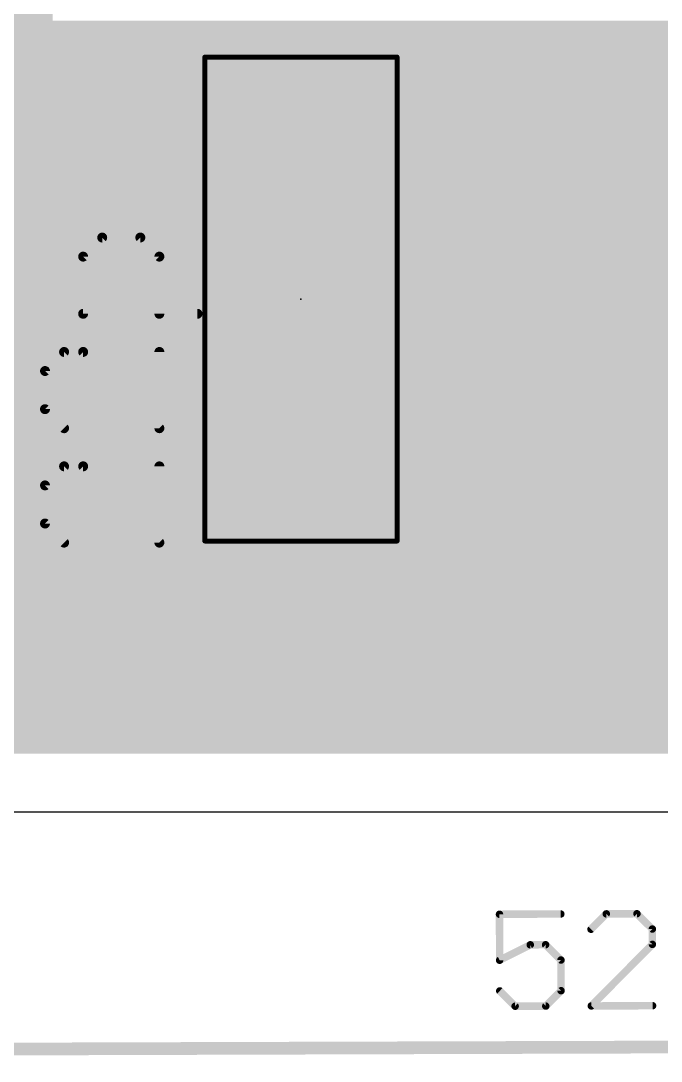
# Model space of a CAD drawing. Extents: x -4.6 to 54.3, y -4.7 to 51.3.
# Drawn here: x 19.36 to 25.91, y -2.71 to 7.92 of the extents above; entities that cross this region are included whole.
import ezdxf

# ---------------------------------------------------------------- set-up
doc = ezdxf.new("R2010")
doc.units = 0
for name, color, linetype in [('1', 22, 'CONTINUOUS'), ('16', 175, 'CONTINUOUS'), ('20', 7, 'CONTINUOUS'), ('21', 253, 'CONTINUOUS'), ('23', 7, 'CONTINUOUS'), ('27', 253, 'CONTINUOUS'), ('31', 253, 'CONTINUOUS'), ('39', 22, 'CONTINUOUS'), ('43', 82, 'CONTINUOUS')]:
    doc.layers.add(name, color=color, linetype=linetype)

# ---------------------------------------------------------------- blocks, each defined once
blk = doc.blocks.new('RECT')
blk.add_solid([(-0.5, -0.5), (0.5, -0.5), (-0.5, 0.5), (0.5, 0.5)])

msp = doc.modelspace()

# ---------------------------------------------------------------- linework, layer by layer
at = {"layer": '1'}
for points, const_width in [([(13.9849, 7.7216), (31.4, 7.7216)], 0.4064), ([(21.1891, 7.6082), (20.9968, 7.4159)], 0.4064), ([(23.2609, 7.6082), (21.1891, 7.6082)], 0.4064), ([(23.4532, 7.4159), (23.2609, 7.6082)], 0.4064), ([(20.9968, 7.4159), (20.9968, 7.0114)], 0.4064), ([(23.4532, 5.5441), (23.4532, 7.4159)], 0.4064), ([(14.3913, 7.3152), (20.9968, 7.3152)], 0.4064), ([(23.4532, 7.3152), (30.6649, 7.3152)], 0.4064), ([(20.9968, 7.0114), (17.6783, 7.0114)], 0.4064), ([(23.4532, 6.9088), (30.559, 6.9088)], 0.4064), ([(23.4532, 6.5024), (26.4505, 6.5024)], 0.4064), ([(22.225, 6.48), (17.148, 6.48)], 0.4064), ([(23.4532, 6.096), (26.2367, 6.096)], 0.4064), ([(17.8633, 5.9486), (20.9968, 5.9486)], 0.4064), ([(20.9968, 5.9486), (20.9968, 5.5441)], 0.4064), ([(17.6793, 5.6896), (20.9968, 5.6896)], 0.4064), ([(23.4532, 5.6896), (26.1938, 5.6896)], 0.4064), ([(20.9968, 5.5441), (21.1891, 5.3518)], 0.4064), ([(23.2609, 5.3518), (23.4532, 5.5441)], 0.4064), ([(21.1891, 5.3518), (23.2609, 5.3518)], 0.4064), ([(4.3414, 5.2832), (26.1938, 5.2832)], 0.4064), ([(7.962, 4.8768), (21.248, 4.8768)], 0.4064), ([(21.0774, 4.8026), (21.0024, 4.7276)], 0.4064), ([(21.1694, 4.8557), (21.0774, 4.8026)], 0.4064), ([(21.2719, 4.8832), (21.1694, 4.8557)], 0.4064), ([(22.0282, 4.8832), (21.2719, 4.8832)], 0.4064), ([(22.0282, 3.8768), (22.0282, 4.8832)], 0.4064), ([(22.0282, 4.8768), (22.4218, 4.8768)], 0.4064), ([(23.1781, 4.8832), (22.4218, 4.8832)], 0.4064), ([(22.4218, 4.8832), (22.4218, 3.8768)], 0.4064), ([(23.2806, 4.8557), (23.1781, 4.8832)], 0.4064), ([(23.202, 4.8768), (26.1938, 4.8768)], 0.4064), ([(23.3726, 4.8026), (23.2806, 4.8557)], 0.4064), ([(23.4476, 4.7276), (23.3726, 4.8026)], 0.4064), ([(21.0024, 4.7276), (20.9493, 4.6356)], 0.4064), ([(23.5007, 4.6356), (23.4476, 4.7276)], 0.4064), ([(20.9493, 4.6356), (20.9218, 4.5331)], 0.4064), ([(23.5282, 4.5331), (23.5007, 4.6356)], 0.4064), ([(20.9218, 4.5331), (20.9218, 3.8768)], 0.4064), ([(23.5282, 3.8768), (23.5282, 4.5331)], 0.4064), ([(8.2882, 4.4704), (20.9218, 4.4704)], 0.4064), ([(22.0282, 4.4704), (22.4218, 4.4704)], 0.4064), ([(23.5282, 4.4704), (26.1938, 4.4704)], 0.4064), ([(8.2882, 4.064), (20.9218, 4.064)], 0.4064), ([(22.0282, 4.064), (22.4218, 4.064)], 0.4064), ([(23.5282, 4.064), (26.2367, 4.064)], 0.4064), ([(20.9218, 3.8768), (22.0282, 3.8768)], 0.4064), ([(22.0282, 3.8768), (22.0282, 3.4832)], 0.4064), ([(22.4218, 3.8768), (22.0282, 3.8768)], 0.4064), ([(22.4218, 3.4832), (22.4218, 3.8768)], 0.4064), ([(22.4218, 3.8768), (23.5282, 3.8768)], 0.4064), ([(7.1818, 3.6576), (22.0282, 3.6576)], 0.4064), ([(22.4218, 3.6576), (26.4505, 3.6576)], 0.4064), ([(22.0282, 3.4832), (20.9218, 3.4832)], 0.4064), ([(20.9218, 3.4832), (20.9218, 2.8269)], 0.4064), ([(22.0282, 2.4768), (22.0282, 3.4832)], 0.4064), ([(22.0282, 3.4832), (22.4218, 3.4832)], 0.4064), ([(22.4218, 3.4832), (22.4218, 2.4768)], 0.4064), ([(23.5282, 3.4832), (22.4218, 3.4832)], 0.4064), ([(23.5282, 2.8269), (23.5282, 3.4832)], 0.4064), ([(8.2882, 3.2512), (20.9218, 3.2512)], 0.4064), ([(22.0282, 3.2512), (22.4218, 3.2512)], 0.4064), ([(23.5282, 3.2512), (30.5836, 3.2512)], 0.4064), ([(8.2882, 2.8448), (20.9218, 2.8448)], 0.4064), ([(20.9218, 2.8269), (20.9493, 2.7244)], 0.4064), ([(22.0282, 2.8448), (22.4218, 2.8448)], 0.4064), ([(23.5007, 2.7244), (23.5282, 2.8269)], 0.4064), ([(23.5282, 2.8448), (30.5836, 2.8448)], 0.4064), ([(20.9493, 2.7244), (21.0024, 2.6324)], 0.4064), ([(23.4476, 2.6324), (23.5007, 2.7244)], 0.4064), ([(21.0024, 2.6324), (21.0774, 2.5574)], 0.4064), ([(23.3726, 2.5574), (23.4476, 2.6324)], 0.4064), ([(21.0774, 2.5574), (21.1694, 2.5043)], 0.4064), ([(21.1694, 2.5043), (21.2719, 2.4768)], 0.4064), ([(21.2719, 2.4768), (22.0282, 2.4768)], 0.4064), ([(22.4218, 2.4768), (23.1781, 2.4768)], 0.4064), ([(23.1781, 2.4768), (23.2806, 2.5043)], 0.4064), ([(23.2806, 2.5043), (23.3726, 2.5574)], 0.4064), ([(4.6631, 2.4384), (30.2619, 2.4384)], 0.4064), ([(30.2599, 2.4364), (4.6651, 2.4364)], 0.4064), ([(4.445, 1.905), (30.48, 1.905)], 0.4064), ([(3.81, 1.27), (33.655, 1.27)], 0.4064), ([(3.5899, 0.7386), (33.8751, 0.7386)], 0.4064), ([(51.435, 0.635), (0.635, 0.635)], 0.4064), ([(24.8823, -1.2059), (24.2553, -1.2081)], 0.0762), ([(25.3475, -1.2043), (25.1913, -1.3616)], 0.0762), ([(25.6611, -1.2032), (25.3475, -1.2043)], 0.0762), ([(25.8184, -1.3594), (25.6611, -1.2032)], 0.0762), ([(24.2553, -1.2081), (24.2569, -1.6784)], 0.0762), ([(25.8189, -1.5162), (25.8184, -1.3594)], 0.0762), ([(24.2569, -1.6784), (24.5699, -1.5205)], 0.0762), ([(24.5699, -1.5205), (24.7267, -1.52)], 0.0762), ([(24.7267, -1.52), (24.884, -1.6762)], 0.0762), ([(25.1941, -2.1454), (25.8189, -1.5162)], 0.0762), ([(24.884, -1.6762), (24.8851, -1.9898)], 0.0762), ([(24.4153, -2.1482), (24.258, -1.9919)], 0.0762), ([(24.8851, -1.9898), (24.7289, -2.1471)], 0.0762), ([(24.7289, -2.1471), (24.4153, -2.1482)], 0.0762), ([(25.8211, -2.1433), (25.1941, -2.1454)], 0.0762), ([(0.0076, -2.6453), (52.0776, -2.4853)], 0.13)]:
    msp.add_lwpolyline(points, dxfattribs=dict(at, const_width=const_width))
for points, const_width in [([(21.1891, 7.7098, 1), (21.1891, 7.5066)], 0.2032), ([(21.2609, 7.5364, 1), (21.1172, 7.68)], 0.2032), ([(23.3328, 7.68, 1), (23.1891, 7.5364)], 0.2032), ([(23.2609, 7.5066, 1), (23.2609, 7.7098)], 0.2032), ([(21.0984, 7.4159, 1), (20.8952, 7.4159)], 0.2032), ([(20.925, 7.4878, 1), (21.0686, 7.3441)], 0.2032), ([(23.5548, 7.4159, 1), (23.3516, 7.4159)], 0.2032), ([(23.3814, 7.3441, 1), (23.525, 7.4878)], 0.2032), ([(20.9968, 7.2136, 1), (20.9968, 7.4168)], 0.2032), ([(23.4532, 7.4168, 1), (23.4532, 7.2136)], 0.2032), ([(20.9968, 6.9098, 1), (20.9968, 7.113)], 0.2032), ([(20.8952, 7.0114, 1), (21.0984, 7.0114)], 0.2032), ([(23.4532, 7.0104, 1), (23.4532, 6.8072)], 0.2032), ([(23.4532, 6.604, 1), (23.4532, 6.4008)], 0.2032), ([(22.225, 6.3784, 1), (22.225, 6.5816)], 0.2032), ([(23.4532, 6.1976, 1), (23.4532, 5.9944)], 0.2032), ([(21.0984, 5.9486, 1), (20.8952, 5.9486)], 0.2032), ([(20.9968, 5.847, 1), (20.9968, 6.0502)], 0.2032), ([(20.9968, 5.588, 1), (20.9968, 5.7912)], 0.2032), ([(23.4532, 5.7912, 1), (23.4532, 5.588)], 0.2032), ([(21.0686, 5.6159, 1), (20.925, 5.4722)], 0.2032), ([(23.525, 5.4722, 1), (23.3814, 5.6159)], 0.2032), ([(20.8952, 5.5441, 1), (21.0984, 5.5441)], 0.2032), ([(23.3516, 5.5441, 1), (23.5548, 5.5441)], 0.2032), ([(21.1891, 5.4534, 1), (21.1891, 5.2502)], 0.2032), ([(23.2609, 5.2502, 1), (23.2609, 5.4534)], 0.2032), ([(21.1172, 5.28, 1), (21.2609, 5.4236)], 0.2032), ([(23.1891, 5.4236, 1), (23.3328, 5.28)], 0.2032), ([(21.1493, 4.7308, 1), (21.0056, 4.8745)], 0.2032), ([(21.1431, 4.9539, 1), (21.1957, 4.7576)], 0.2032), ([(21.2202, 4.7677, 1), (21.1186, 4.9437)], 0.2032), ([(21.2719, 4.9848, 1), (21.2719, 4.7816)], 0.2032), ([(21.2982, 4.7851, 1), (21.2456, 4.9813)], 0.2032), ([(21.248, 4.7752, 1), (21.248, 4.9784)], 0.2032), ([(22.1298, 4.8832, 1), (21.9266, 4.8832)], 0.2032), ([(22.0282, 4.9784, 1), (22.0282, 4.7752)], 0.2032), ([(22.0282, 4.7816, 1), (22.0282, 4.9848)], 0.2032), ([(22.4218, 4.9848, 1), (22.4218, 4.7816)], 0.2032), ([(22.5234, 4.8832, 1), (22.3202, 4.8832)], 0.2032), ([(22.4218, 4.7752, 1), (22.4218, 4.9784)], 0.2032), ([(23.2044, 4.9813, 1), (23.1518, 4.7851)], 0.2032), ([(23.202, 4.9784, 1), (23.202, 4.7752)], 0.2032), ([(23.1781, 4.7816, 1), (23.1781, 4.9848)], 0.2032), ([(23.3314, 4.9437, 1), (23.2298, 4.7677)], 0.2032), ([(23.2543, 4.7576, 1), (23.3069, 4.9539)], 0.2032), ([(23.4444, 4.8745, 1), (23.3007, 4.7308)], 0.2032), ([(20.9305, 4.7994, 1), (21.0742, 4.6557)], 0.2032), ([(21.0903, 4.6768, 1), (20.9144, 4.7784)], 0.2032), ([(21.0266, 4.8906, 1), (21.1282, 4.7146)], 0.2032), ([(23.3218, 4.7146, 1), (23.4234, 4.8906)], 0.2032), ([(23.5356, 4.7784, 1), (23.3596, 4.6768)], 0.2032), ([(23.3758, 4.6557, 1), (23.5195, 4.7994)], 0.2032), ([(20.8613, 4.6864, 1), (21.0373, 4.5848)], 0.2032), ([(21.0474, 4.6093, 1), (20.8511, 4.6619)], 0.2032), ([(23.5989, 4.6619, 1), (23.4026, 4.6093)], 0.2032), ([(23.4127, 4.5848, 1), (23.5887, 4.6864)], 0.2032), ([(21.0234, 4.5331, 1), (20.8202, 4.5331)], 0.2032), ([(23.6298, 4.5331, 1), (23.4266, 4.5331)], 0.2032), ([(20.8237, 4.5594, 1), (21.0199, 4.5068)], 0.2032), ([(20.9218, 4.3688, 1), (20.9218, 4.572)], 0.2032), ([(22.0282, 4.572, 1), (22.0282, 4.3688)], 0.2032), ([(22.4218, 4.3688, 1), (22.4218, 4.572)], 0.2032), ([(23.5282, 4.572, 1), (23.5282, 4.3688)], 0.2032), ([(23.4301, 4.5068, 1), (23.6263, 4.5594)], 0.2032), ([(20.9218, 3.9624, 1), (20.9218, 4.1656)], 0.2032), ([(22.0282, 4.1656, 1), (22.0282, 3.9624)], 0.2032), ([(22.4218, 3.9624, 1), (22.4218, 4.1656)], 0.2032), ([(23.5282, 4.1656, 1), (23.5282, 3.9624)], 0.2032), ([(20.9218, 3.9784, 1), (20.9218, 3.7752)], 0.2032), ([(22.1298, 3.8768, 1), (21.9266, 3.8768)], 0.2032), ([(22.0282, 3.9784, 1), (22.0282, 3.7752)], 0.2032), ([(22.0282, 3.7752, 1), (22.0282, 3.9784)], 0.2032), ([(22.5234, 3.8768, 1), (22.3202, 3.8768)], 0.2032), ([(22.4218, 3.9784, 1), (22.4218, 3.7752)], 0.2032), ([(22.4218, 3.7752, 1), (22.4218, 3.9784)], 0.2032), ([(23.5282, 3.7752, 1), (23.5282, 3.9784)], 0.2032), ([(20.8202, 3.8768, 1), (21.0234, 3.8768)], 0.2032), ([(21.9266, 3.8768, 1), (22.1298, 3.8768)], 0.2032), ([(22.3202, 3.8768, 1), (22.5234, 3.8768)], 0.2032), ([(23.4266, 3.8768, 1), (23.6298, 3.8768)], 0.2032), ([(22.0282, 3.556, 1), (22.0282, 3.7592)], 0.2032), ([(22.4218, 3.7592, 1), (22.4218, 3.556)], 0.2032), ([(20.9218, 3.5848, 1), (20.9218, 3.3816)], 0.2032), ([(21.0234, 3.4832, 1), (20.8202, 3.4832)], 0.2032), ([(22.1298, 3.4832, 1), (21.9266, 3.4832)], 0.2032), ([(22.0282, 3.5848, 1), (22.0282, 3.3816)], 0.2032), ([(22.0282, 3.3816, 1), (22.0282, 3.5848)], 0.2032), ([(22.5234, 3.4832, 1), (22.3202, 3.4832)], 0.2032), ([(22.4218, 3.5848, 1), (22.4218, 3.3816)], 0.2032), ([(22.4218, 3.3816, 1), (22.4218, 3.5848)], 0.2032), ([(23.6298, 3.4832, 1), (23.4266, 3.4832)], 0.2032), ([(23.5282, 3.3816, 1), (23.5282, 3.5848)], 0.2032), ([(21.9266, 3.4832, 1), (22.1298, 3.4832)], 0.2032), ([(22.3202, 3.4832, 1), (22.5234, 3.4832)], 0.2032), ([(20.9218, 3.1496, 1), (20.9218, 3.3528)], 0.2032), ([(22.0282, 3.3528, 1), (22.0282, 3.1496)], 0.2032), ([(22.4218, 3.1496, 1), (22.4218, 3.3528)], 0.2032), ([(23.5282, 3.3528, 1), (23.5282, 3.1496)], 0.2032), ([(21.0199, 2.8532, 1), (20.8237, 2.8006)], 0.2032), ([(20.9218, 2.7432, 1), (20.9218, 2.9464)], 0.2032), ([(22.0282, 2.9464, 1), (22.0282, 2.7432)], 0.2032), ([(22.4218, 2.7432, 1), (22.4218, 2.9464)], 0.2032), ([(23.5282, 2.9464, 1), (23.5282, 2.7432)], 0.2032), ([(23.6263, 2.8006, 1), (23.4301, 2.8532)], 0.2032), ([(20.8202, 2.8269, 1), (21.0234, 2.8269)], 0.2032), ([(21.0373, 2.7752, 1), (20.8613, 2.6736)], 0.2032), ([(23.5887, 2.6736, 1), (23.4127, 2.7752)], 0.2032), ([(23.4266, 2.8269, 1), (23.6298, 2.8269)], 0.2032), ([(20.8511, 2.6981, 1), (21.0474, 2.7507)], 0.2032), ([(21.0742, 2.7043, 1), (20.9305, 2.5606)], 0.2032), ([(20.9144, 2.5816, 1), (21.0903, 2.6832)], 0.2032), ([(23.3596, 2.6832, 1), (23.5356, 2.5816)], 0.2032), ([(23.5195, 2.5606, 1), (23.3758, 2.7043)], 0.2032), ([(23.4026, 2.7507, 1), (23.5989, 2.6981)], 0.2032), ([(21.1282, 2.6453, 1), (21.0266, 2.4694)], 0.2032), ([(21.0056, 2.4855, 1), (21.1493, 2.6292)], 0.2032), ([(21.1957, 2.6024, 1), (21.1431, 2.4061)], 0.2032), ([(21.1186, 2.4163, 1), (21.2202, 2.5923)], 0.2032), ([(21.2719, 2.5784, 1), (21.2719, 2.3752)], 0.2032), ([(21.2456, 2.3787, 1), (21.2982, 2.5749)], 0.2032), ([(22.0282, 2.3752, 1), (22.0282, 2.5784)], 0.2032), ([(22.4218, 2.5784, 1), (22.4218, 2.3752)], 0.2032), ([(23.1518, 2.5749, 1), (23.2044, 2.3787)], 0.2032), ([(23.1781, 2.3752, 1), (23.1781, 2.5784)], 0.2032), ([(23.2298, 2.5923, 1), (23.3314, 2.4163)], 0.2032), ([(23.3069, 2.4061, 1), (23.2543, 2.6024)], 0.2032), ([(23.3007, 2.6292, 1), (23.4444, 2.4855)], 0.2032), ([(23.4234, 2.4694, 1), (23.3218, 2.6453)], 0.2032), ([(21.9266, 2.4768, 1), (22.1298, 2.4768)], 0.2032), ([(22.3202, 2.4768, 1), (22.5234, 2.4768)], 0.2032), ([(24.8824, -1.225, 1), (24.8823, -1.1869)], 0.0381), ([(25.3475, -1.1852, 1), (25.3476, -1.2233)], 0.0381), ([(25.3611, -1.2177, 1), (25.334, -1.1909)], 0.0381), ([(25.6745, -1.1897, 1), (25.6477, -1.2167)], 0.0381), ([(25.6611, -1.2222, 1), (25.661, -1.1842)], 0.0381), ([(24.2743, -1.208, 1), (24.2362, -1.2082)], 0.0381), ([(24.2552, -1.1891, 1), (24.2553, -1.2272)], 0.0381), ([(25.1778, -1.3482, 1), (25.2048, -1.375)], 0.0381), ([(25.8374, -1.3594, 1), (25.7993, -1.3595)], 0.0381), ([(25.805, -1.3729, 1), (25.8318, -1.3459)], 0.0381), ([(24.5698, -1.5015, 1), (24.57, -1.5396)], 0.0381), ([(24.5785, -1.5376, 1), (24.5613, -1.5035)], 0.0381), ([(24.7401, -1.5065, 1), (24.7132, -1.5335)], 0.0381), ([(24.7267, -1.539, 1), (24.7266, -1.5009)], 0.0381), ([(25.8325, -1.5296, 1), (25.8054, -1.5028)], 0.0381), ([(25.7999, -1.5163, 1), (25.838, -1.5161)], 0.0381), ([(24.2483, -1.6614, 1), (24.2655, -1.6954)], 0.0381), ([(24.2379, -1.6785, 1), (24.276, -1.6783)], 0.0381), ([(24.903, -1.6762, 1), (24.8649, -1.6763)], 0.0381), ([(24.8706, -1.6897, 1), (24.8974, -1.6627)], 0.0381), ([(24.2714, -1.9784, 1), (24.2446, -2.0055)], 0.0381), ([(24.866, -1.9898, 1), (24.9041, -1.9897)], 0.0381), ([(24.8986, -2.0032, 1), (24.8716, -1.9763)], 0.0381), ([(24.4152, -2.1291, 1), (24.4154, -2.1672)], 0.0381), ([(24.4019, -2.1617, 1), (24.4287, -2.1346)], 0.0381), ([(24.7153, -2.1336, 1), (24.7424, -2.1605)], 0.0381), ([(24.7289, -2.1661, 1), (24.7288, -2.128)], 0.0381), ([(25.194, -2.1264, 1), (25.1941, -2.1645)], 0.0381), ([(25.1805, -2.132, 1), (25.2076, -2.1589)], 0.0381), ([(25.8212, -2.1623, 1), (25.8211, -2.1242)], 0.0381)]:
    msp.add_lwpolyline(points, format="xyb", dxfattribs=dict(at, const_width=const_width))
at = {"layer": '16', "const_width": 0.4064}
for points in [[(0.635, 7.7216), (29.8301, 7.7216)], [(0.635, 7.3152), (29.4237, 7.3152)], [(17.7809, 6.9088), (29.3136, 6.9088)], [(17.9526, 6.5024), (26.4505, 6.5024)], [(17.9244, 6.096), (26.2367, 6.096)], [(17.6793, 5.6896), (26.1938, 5.6896)], [(0.635, 5.2832), (26.1938, 5.2832)], [(0.635, 4.8768), (26.1938, 4.8768)], [(0.635, 4.4704), (26.1938, 4.4704)], [(0.635, 4.064), (26.2367, 4.064)], [(0.635, 3.6576), (26.4505, 3.6576)], [(0.635, 3.2512), (31.8536, 3.2512)], [(0.635, 2.8448), (31.8536, 2.8448)], [(0.635, 2.4384), (31.8536, 2.4384)], [(0.635, 2.032), (32.1415, 2.032)], [(0.635, 1.6256), (32.5479, 1.6256)], [(0.635, 1.2192), (51.435, 1.2192)], [(0.635, 0.8128), (51.435, 0.8128)], [(51.435, 0.635), (0.635, 0.635)]]:
    msp.add_lwpolyline(points, dxfattribs=at)
at = {"layer": '20'}
msp.add_line((0, -0.16), (52.03, -0.16), dxfattribs=at)
at = {"layer": '21'}
for points, const_width in [([(17.653, 4.191, 1), (17.653, 8.509)], 0.4064), ([(17.653, 4.699, 1), (17.653, 8.001)], 0.1524)]:
    msp.add_lwpolyline(points, format="xyb", dxfattribs=dict(at, const_width=const_width))
at = {"layer": '23'}
msp.add_point((22.225, 5.08), dxfattribs=at)
at = {"layer": '27', "const_width": 0.1016}
for points in [[(19.9976, 5.5143), (20.1925, 5.7092)], [(20.1925, 5.7092), (20.5823, 5.7092)], [(20.5823, 5.7092), (20.7772, 5.5143)], [(19.9976, 4.9296), (19.9976, 5.5143)], [(20.7772, 5.5143), (20.7772, 4.9296)], [(21.167, 4.9296), (19.9976, 4.9296)], [(19.8027, 4.5398), (19.6078, 4.3449)], [(19.9976, 4.5398), (19.8027, 4.5398)], [(20.7772, 3.7602), (19.9976, 4.5398)], [(20.7772, 4.5398), (20.7772, 3.7602)], [(19.6078, 4.3449), (19.6078, 3.9551)], [(19.6078, 3.9551), (19.8027, 3.7602)], [(19.8027, 3.3704), (19.6078, 3.1755)], [(19.9976, 3.3704), (19.8027, 3.3704)], [(20.7772, 2.5908), (19.9976, 3.3704)], [(20.7772, 3.3704), (20.7772, 2.5908)], [(19.6078, 3.1755), (19.6078, 2.7857)], [(19.6078, 2.7857), (19.8027, 2.5908)]]:
    msp.add_lwpolyline(points, dxfattribs=at)
at = {"layer": '27', "const_width": 0.0508}
for points in [[(20.1925, 5.7346, 1), (20.1925, 5.6838)], [(20.2105, 5.6912, 1), (20.1745, 5.7272)], [(20.6003, 5.7272, 1), (20.5643, 5.6912)], [(20.5823, 5.6838, 1), (20.5823, 5.7346)], [(19.9796, 5.5323, 1), (20.0156, 5.4963)], [(20.023, 5.5143, 1), (19.9722, 5.5143)], [(20.8026, 5.5143, 1), (20.7518, 5.5143)], [(20.7592, 5.4963, 1), (20.7952, 5.5323)], [(19.9976, 4.955, 1), (19.9976, 4.9042)], [(19.9722, 4.9296, 1), (20.023, 4.9296)], [(20.7518, 4.9296, 1), (20.8026, 4.9296)], [(21.167, 4.9042, 1), (21.167, 4.955)], [(19.8027, 4.5652, 1), (19.8027, 4.5144)], [(19.8207, 4.5218, 1), (19.7847, 4.5578)], [(20.0156, 4.5578, 1), (19.9796, 4.5218)], [(19.9976, 4.5144, 1), (19.9976, 4.5652)], [(20.8026, 4.5398, 1), (20.7518, 4.5398)], [(19.5898, 4.3629, 1), (19.6258, 4.3269)], [(19.6332, 4.3449, 1), (19.5824, 4.3449)], [(19.6258, 3.9731, 1), (19.5898, 3.9371)], [(19.5824, 3.9551, 1), (19.6332, 3.9551)], [(19.7847, 3.7422, 1), (19.8207, 3.7782)], [(20.7518, 3.7602, 1), (20.8026, 3.7602)], [(20.7592, 3.7422, 1), (20.7952, 3.7782)], [(19.8027, 3.3958, 1), (19.8027, 3.345)], [(19.8207, 3.3524, 1), (19.7847, 3.3884)], [(20.0156, 3.3884, 1), (19.9796, 3.3524)], [(19.9976, 3.345, 1), (19.9976, 3.3958)], [(20.8026, 3.3704, 1), (20.7518, 3.3704)], [(19.5898, 3.1935, 1), (19.6258, 3.1575)], [(19.6332, 3.1755, 1), (19.5824, 3.1755)], [(19.6258, 2.8037, 1), (19.5898, 2.7677)], [(19.5824, 2.7857, 1), (19.6332, 2.7857)], [(19.7847, 2.5728, 1), (19.8207, 2.6088)], [(20.7518, 2.5908, 1), (20.8026, 2.5908)], [(20.7592, 2.5728, 1), (20.7952, 2.6088)]]:
    msp.add_lwpolyline(points, format="xyb", dxfattribs=at)
at = {"layer": '39', "const_width": 0.0508}
for points in [[(21.242, 2.607), (21.242, 7.553)], [(21.242, 7.553), (23.208, 7.553)], [(23.208, 7.553), (23.208, 2.607)], [(23.208, 2.607), (21.242, 2.607)]]:
    msp.add_lwpolyline(points, dxfattribs=at)
at = {"layer": '39', "const_width": 0.0254}
for points in [[(21.2547, 7.553, 1), (21.2293, 7.553)], [(21.242, 7.5657, 1), (21.242, 7.5403)], [(23.2207, 7.553, 1), (23.1953, 7.553)], [(23.208, 7.5403, 1), (23.208, 7.5657)], [(21.242, 2.6197, 1), (21.242, 2.5943)], [(21.2293, 2.607, 1), (21.2547, 2.607)], [(23.1953, 2.607, 1), (23.2207, 2.607)], [(23.208, 2.5943, 1), (23.208, 2.6197)]]:
    msp.add_lwpolyline(points, format="xyb", dxfattribs=at)

# ---------------------------------------------------------------- block references
at = {"layer": '1', "xscale": 1.6, "yscale": 1.8, "rotation": 90}
for p in [(22.225, 6.48), (22.225, 3.68)]:
    msp.add_blockref('RECT', p, dxfattribs=at)
at = {"layer": '31', "xscale": 1.6, "yscale": 1.8, "rotation": 90}
for p in [(22.225, 6.48), (22.225, 3.68)]:
    msp.add_blockref('RECT', p, dxfattribs=at)
at = {"layer": '43', "xscale": 0.635, "rotation": 180}
for p, yscale in [((19.3675, 6.35), 3.81), ((20.0025, 6.35), 2.54)]:
    msp.add_blockref('RECT', p, dxfattribs=dict(at, yscale=yscale))

doc.saveas('drawing.dxf')
